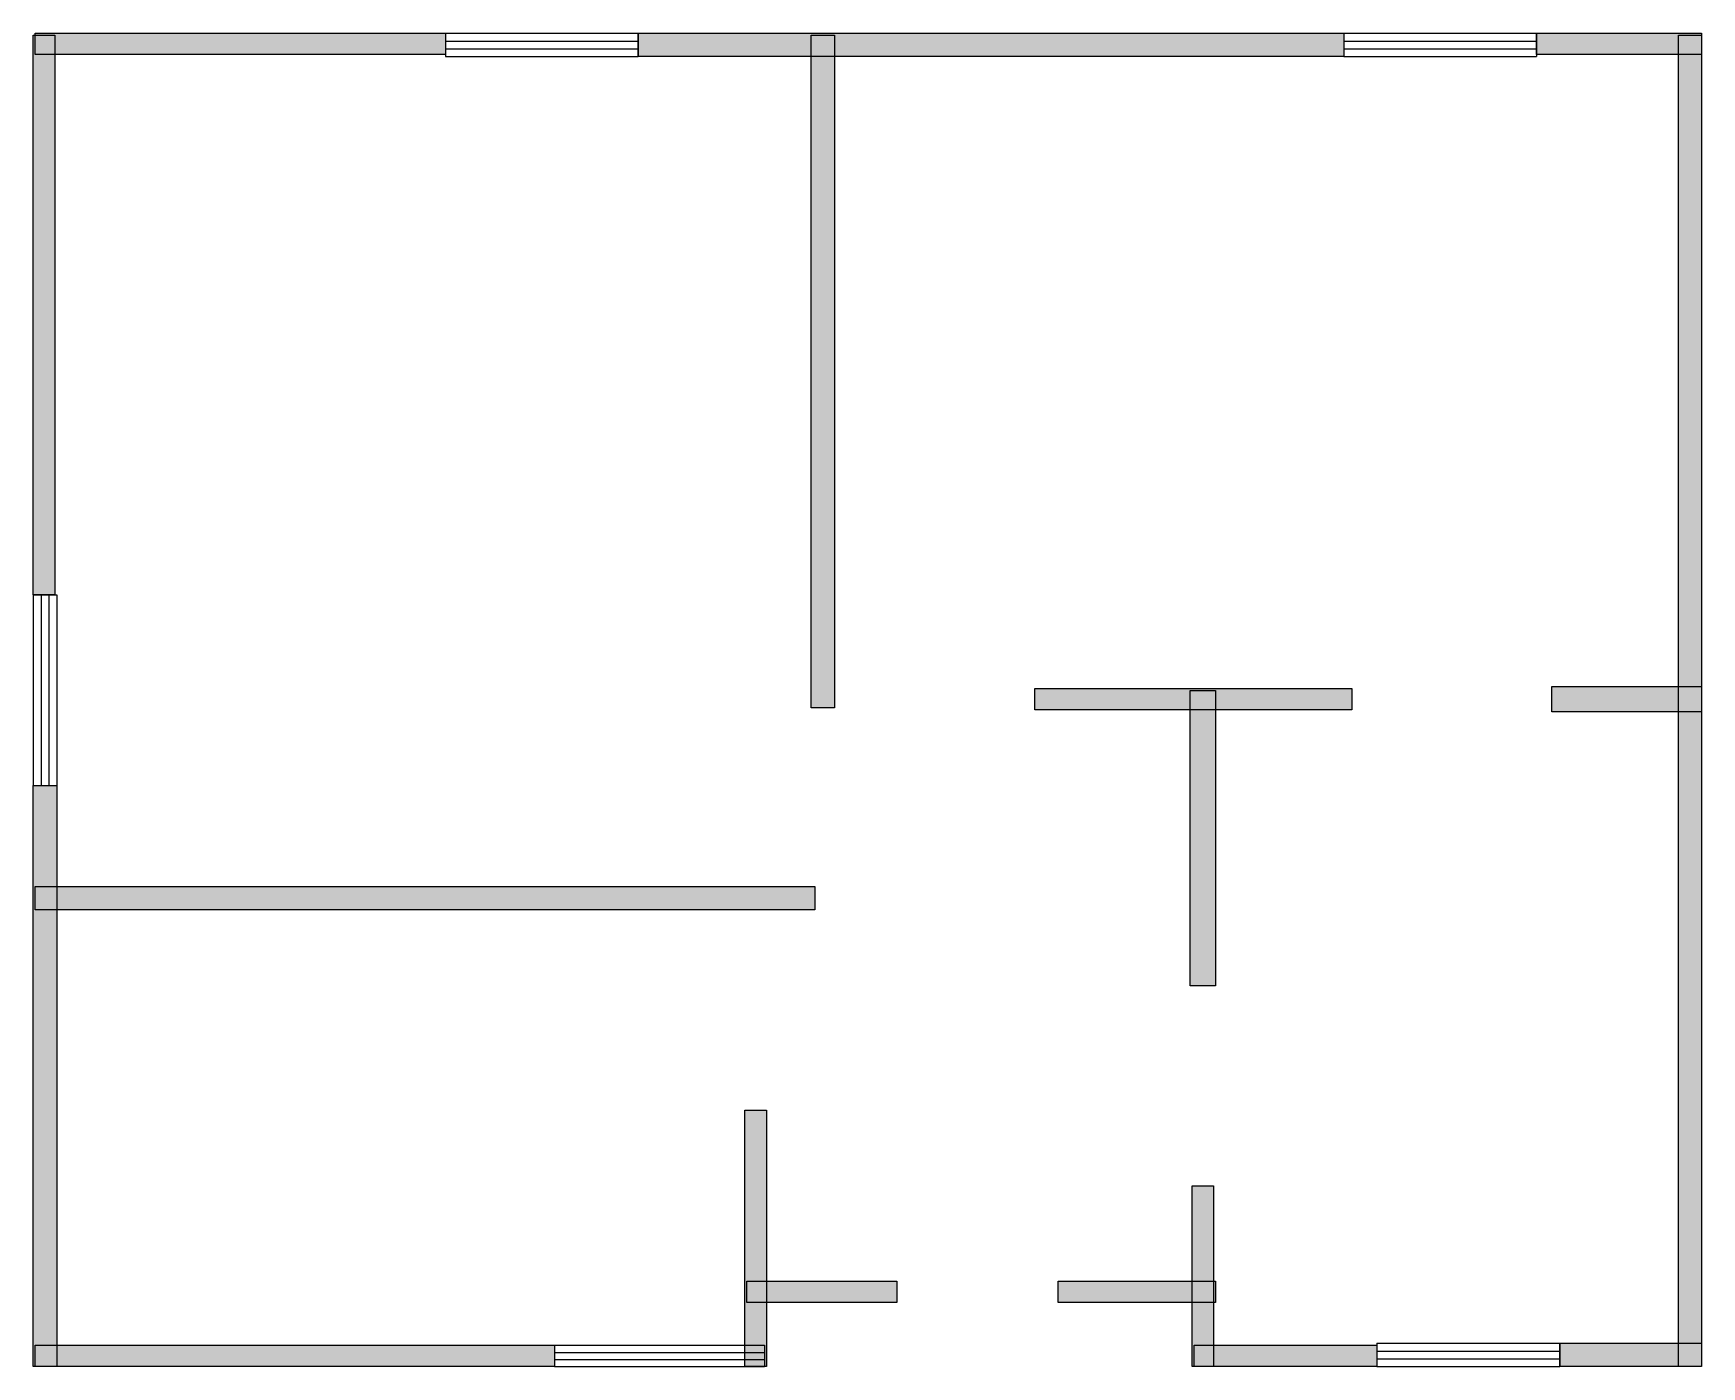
# Model space of a CAD drawing. Header units: centimetres. Extents: x 3 to 1173, y 0 to 935.
import ezdxf

# ---------------------------------------------------------------- set-up
doc = ezdxf.new("R2010")
doc.units = ezdxf.units.CM
doc.layers.add('WALL', color=7, linetype='Continuous')
doc.layers.add('WINDOW', color=5, linetype='Continuous')

msp = doc.modelspace()

# ---------------------------------------------------------------- hatches: boundary and pattern name
at = {"layer": 'WALL'}
h = msp.add_hatch(color=256, dxfattribs=at)
h.dxf.hatch_style = 1
h.paths.add_polyline_path([(2.7, 934.1), (17.7, 934.1), (17.7, 541.4), (2.7, 541.4)])
h = msp.add_hatch(color=256, dxfattribs=at)
h.dxf.hatch_style = 1
h.paths.add_polyline_path([(4.1, 935.5), (291.8, 935.5), (291.8, 920.5), (4.1, 920.5)])
h = msp.add_hatch(color=256, dxfattribs=at)
h.dxf.hatch_style = 1
h.paths.add_polyline_path([(426.8, 935.5), (921.8, 935.5), (921.8, 919.1), (426.8, 919.1)])
h = msp.add_hatch(color=256, dxfattribs=at)
h.dxf.hatch_style = 1
h.paths.add_polyline_path([(548.2, 934.1), (564.5, 934.1), (564.5, 462.3), (548.2, 462.3)])
h = msp.add_hatch(color=256, dxfattribs=at)
h.dxf.hatch_style = 1
h.paths.add_polyline_path([(1056.8, 935.5), (1172.7, 935.5), (1172.7, 920.5), (1056.8, 920.5)])
h = msp.add_hatch(color=256, dxfattribs=at)
h.dxf.hatch_style = 1
h.paths.add_polyline_path([(1156.4, 934.1), (1172.7, 934.1), (1172.7, 0), (1156.4, 0)])
h = msp.add_hatch(color=256, dxfattribs=at)
h.dxf.hatch_style = 1
h.paths.add_polyline_path([(705, 475.9), (927.3, 475.9), (927.3, 460.9), (705, 460.9)])
h = msp.add_hatch(color=256, dxfattribs=at)
h.dxf.hatch_style = 1
h.paths.add_polyline_path([(814.1, 474.5), (831.8, 474.5), (831.8, 267.3), (814.1, 267.3)])
h = msp.add_hatch(color=256, dxfattribs=at)
h.dxf.hatch_style = 1
h.paths.add_polyline_path([(1067.7, 477.3), (1172.7, 477.3), (1172.7, 459.5), (1067.7, 459.5)])
h = msp.add_hatch(color=256, dxfattribs=at)
h.dxf.hatch_style = 1
h.paths.add_polyline_path([(2.7, 407.7), (19.1, 407.7), (19.1, 0), (2.7, 0)])
h = msp.add_hatch(color=256, dxfattribs=at)
h.dxf.hatch_style = 1
h.paths.add_polyline_path([(4.1, 336.8), (550.9, 336.8), (550.9, 320.5), (4.1, 320.5)])
h = msp.add_hatch(color=256, dxfattribs=at)
h.dxf.hatch_style = 1
h.paths.add_polyline_path([(501.8, 180), (516.8, 180), (516.8, 0), (501.8, 0)])
h = msp.add_hatch(color=256, dxfattribs=at)
h.dxf.hatch_style = 1
h.paths.add_polyline_path([(815.5, 126.8), (830.5, 126.8), (830.5, 0), (815.5, 0)])
h = msp.add_hatch(color=256, dxfattribs=at)
h.dxf.hatch_style = 1
h.paths.add_polyline_path([(503.2, 60), (608.2, 60), (608.2, 45), (503.2, 45)])
h = msp.add_hatch(color=256, dxfattribs=at)
h.dxf.hatch_style = 1
h.paths.add_polyline_path([(721.4, 60), (831.8, 60), (831.8, 45), (721.4, 45)])
h = msp.add_hatch(color=256, dxfattribs=at)
h.dxf.hatch_style = 1
h.paths.add_polyline_path([(4.1, 15), (368.2, 15), (368.2, 0), (4.1, 0)])
h = msp.add_hatch(color=256, dxfattribs=at)
h.dxf.hatch_style = 1
h.paths.add_polyline_path([(816.8, 15), (945, 15), (945, 0), (816.8, 0)])
h = msp.add_hatch(color=256, dxfattribs=at)
h.dxf.hatch_style = 1
h.paths.add_polyline_path([(1073.2, 16.4), (1172.7, 16.4), (1172.7, 0), (1073.2, 0)])

# ---------------------------------------------------------------- linework, layer by layer
for points in [[(2.7, 934.1), (17.7, 934.1), (17.7, 541.4), (2.7, 541.4)], [(4.1, 935.5), (291.8, 935.5), (291.8, 920.5), (4.1, 920.5)], [(426.8, 935.5), (921.8, 935.5), (921.8, 919.1), (426.8, 919.1)], [(548.2, 934.1), (564.5, 934.1), (564.5, 462.3), (548.2, 462.3)], [(1056.8, 935.5), (1172.7, 935.5), (1172.7, 920.5), (1056.8, 920.5)], [(1156.4, 934.1), (1172.7, 934.1), (1172.7, 0), (1156.4, 0)], [(705, 475.9), (927.3, 475.9), (927.3, 460.9), (705, 460.9)], [(814.1, 474.5), (831.8, 474.5), (831.8, 267.3), (814.1, 267.3)], [(1067.7, 477.3), (1172.7, 477.3), (1172.7, 459.5), (1067.7, 459.5)], [(2.7, 407.7), (19.1, 407.7), (19.1, 0), (2.7, 0)], [(4.1, 336.8), (550.9, 336.8), (550.9, 320.5), (4.1, 320.5)], [(501.8, 180), (516.8, 180), (516.8, 0), (501.8, 0)], [(815.5, 126.8), (830.5, 126.8), (830.5, 0), (815.5, 0)], [(503.2, 60), (608.2, 60), (608.2, 45), (503.2, 45)], [(721.4, 60), (831.8, 60), (831.8, 45), (721.4, 45)], [(4.1, 15), (368.2, 15), (368.2, 0), (4.1, 0)], [(816.8, 15), (945, 15), (945, 0), (816.8, 0)], [(1073.2, 16.4), (1172.7, 16.4), (1172.7, 0), (1073.2, 0)]]:
    msp.add_lwpolyline(points, close=True, dxfattribs=at)
at = {"layer": 'WINDOW'}
for p, q in [((291.8, 935.5), (426.8, 935.5)), ((291.8, 935.5), (291.8, 919.1)), ((291.8, 930), (426.8, 930)), ((291.8, 924.5), (426.8, 924.5)), ((426.8, 935.5), (426.8, 919.1)), ((921.8, 935.5), (1056.8, 935.5)), ((921.8, 935.5), (921.8, 919.1)), ((921.8, 930), (1056.8, 930)), ((921.8, 924.5), (1056.8, 924.5)), ((1056.8, 935.5), (1056.8, 919.1)), ((291.8, 919.1), (426.8, 919.1)), ((921.8, 919.1), (1056.8, 919.1)), ((2.7, 541.4), (2.7, 407.7)), ((2.7, 541.4), (19.1, 541.4)), ((8.2, 541.4), (8.2, 407.7)), ((13.6, 541.4), (13.6, 407.7)), ((19.1, 541.4), (19.1, 407.7)), ((2.7, 407.7), (19.1, 407.7)), ((368.2, 15), (515.5, 15)), ((368.2, 15), (368.2, 0)), ((515.5, 15), (515.5, 0)), ((945, 16.4), (1073.2, 16.4)), ((945, 16.4), (945, 0)), ((1073.2, 16.4), (1073.2, 0)), ((368.2, 10), (515.5, 10)), ((368.2, 5), (515.5, 5)), ((368.2, 0), (515.5, 0)), ((945, 10.9), (1073.2, 10.9)), ((945, 5.5), (1073.2, 5.5)), ((945, 0), (1073.2, 0))]:
    msp.add_line(p, q, dxfattribs=at)

doc.saveas('drawing.dxf')
